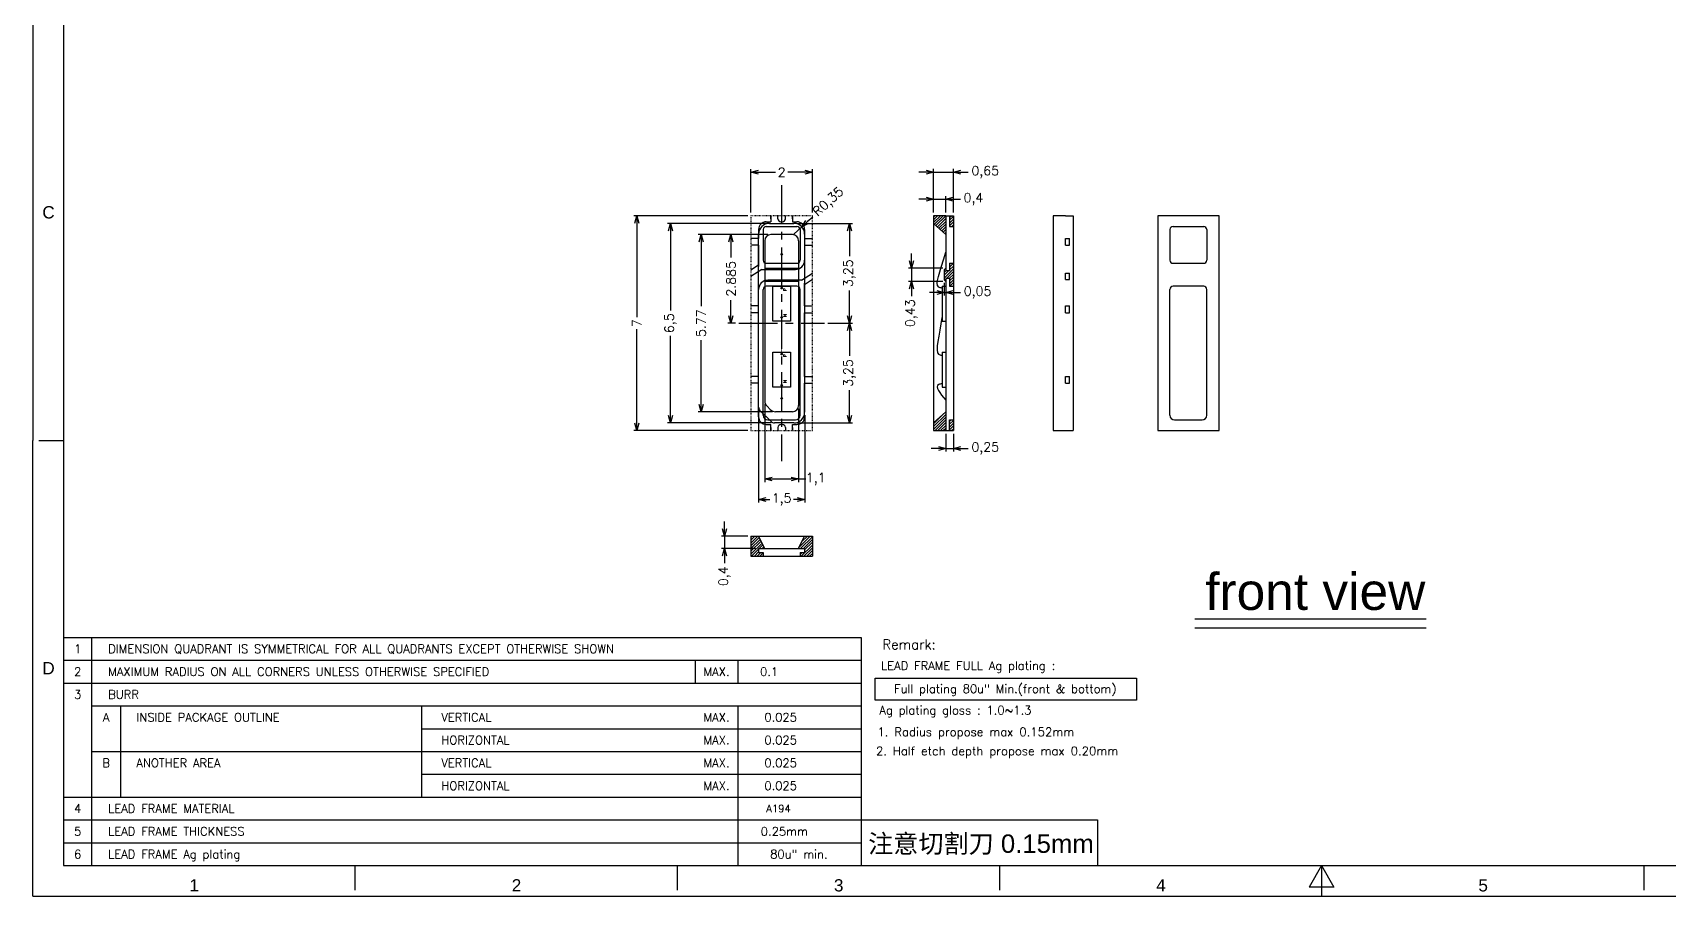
# Model space of a CAD drawing. Header units: millimetres. Extents: x -992 to 1678, y 98 to 1000.
# Drawn here: x -991.9 to -725.5, y 382.7 to 523.4 of the extents above; entities that cross this region are included whole.
import ezdxf
from ezdxf.enums import TextEntityAlignment as Align

# ---------------------------------------------------------------- set-up
doc = ezdxf.new("R2010")
doc.units = ezdxf.units.MM
doc.header["$PDMODE"] = 3
doc.header["$PDSIZE"] = -1
doc.linetypes.add('CENTER', pattern=[10.16, 6.35, -1.27, 1.27, -1.27])
doc.linetypes.add('DOT2', pattern=[0.125, 0, -0.125])
doc.layers.get('DEFPOINTS').update_dxf_attribs({"color": 10})
for name, color, linetype in [('1', 3, 'Continuous'), ('3', 3, 'Continuous'), ('6', 6, 'Continuous'), ('b etching', 1, 'Continuous'), ('CEN', 8, 'CENTER'), ('DIM', 7, 'Continuous'), ('PPA', 2, 'Continuous')]:
    doc.layers.add(name, color=color, linetype=linetype)
doc.styles.add('SIMPLEX', font='simplex')
doc.styles.get("Standard").update_dxf_attribs({"font": 'txt.shx', "bigfont": 'chineset.shx'})
doc.styles.add('STYLE3', font='arial.ttf')
doc.dimstyles.new('ISO-25', dxfattribs={"dimtxt": 2.5, "dimasz": 2.5, "dimexe": 1.25, "dimexo": 0.625, "dimtad": 1, "dimtxsty": 'Standard', "dimcen": 2.5, "dimadec": 0, "dimazin": 0, "dimtfac": 1, "dimtmove": 0, "dimatfit": 3, "dimfxl": 0, "dimarcsym": 0})

# ---------------------------------------------------------------- blocks, each defined once
blk = doc.blocks.new('_OPEN30')
at = {"color": 0, "linetype": 'ByBlock'}
for p, q in [((-1, 0.27), (0, 0)), ((0, 0), (-1, -0.27)), ((0, 0), (-1, 0))]:
    blk.add_line(p, q, dxfattribs=at)
blk = doc.blocks.new('*D49')
at = {"layer": 'DEFPOINTS', "color": 0}
for p in [(-874.92, 493.55), (-893.51, 458.55), (-874.92, 458.55)]:
    blk.add_point(p, dxfattribs=at)
at = {"layer": 'DIM', "color": 0, "lineweight": -2}
for p, q in [((-875.42, 493.55), (-894.01, 493.55)), ((-893.51, 492.35), (-893.51, 477.05)), ((-893.51, 459.75), (-893.51, 475.05)), ((-875.42, 458.55), (-894.01, 458.55))]:
    blk.add_line(p, q, dxfattribs=at)
at = {"layer": 'DIM', "color": 0, "lineweight": -2, "xscale": 1.2, "yscale": 1.2, "zscale": 1.2}
for p, rotation in [((-893.51, 493.55), 90), ((-893.51, 458.55), 270)]:
    blk.add_blockref('_OPEN30', p, dxfattribs=dict(at, rotation=rotation))
at = {"layer": 'DIM', "color": 0, "insert": (-893.51, 476.05), "char_height": 1.5, "attachment_point": 5, "rotation": 90, "style": 'SIMPLEX'}
blk.add_mtext('7', dxfattribs=at)
blk = doc.blocks.new('*D50')
at = {"layer": 'DEFPOINTS', "color": 0}
for p in [(-874.92, 500.62), (-874.92, 493.55), (-864.92, 493.55)]:
    blk.add_point(p, dxfattribs=at)
at = {"layer": 'DIM', "color": 0, "lineweight": -2}
for p, q in [((-874.92, 494.05), (-874.92, 501.12)), ((-864.92, 494.05), (-864.92, 501.12)), ((-873.72, 500.62), (-870.92, 500.62)), ((-866.12, 500.62), (-868.92, 500.62))]:
    blk.add_line(p, q, dxfattribs=at)
at = {"layer": 'DIM', "color": 0, "lineweight": -2, "xscale": 1.2, "yscale": 1.2, "zscale": 1.2, "rotation": 180}
blk.add_blockref('_OPEN30', (-874.92, 500.62), dxfattribs=at)
at = {"layer": 'DIM', "color": 0, "lineweight": -2, "xscale": 1.2, "yscale": 1.2, "zscale": 1.2}
blk.add_blockref('_OPEN30', (-864.92, 500.62), dxfattribs=at)
at = {"layer": 'DIM', "color": 0, "insert": (-869.92, 500.62), "char_height": 1.5, "attachment_point": 5, "style": 'SIMPLEX'}
blk.add_mtext('2', dxfattribs=at)
blk = doc.blocks.new('*D51')
at = {"layer": 'DEFPOINTS', "color": 0}
for p in [(-871.67, 490.48), (-883.05, 461.62), (-870.9, 461.62)]:
    blk.add_point(p, dxfattribs=at)
at = {"layer": 'DIM', "color": 0, "lineweight": -2}
for p, q in [((-872.17, 490.48), (-883.55, 490.48)), ((-883.05, 489.28), (-883.05, 478.84)), ((-883.05, 462.82), (-883.05, 473.27)), ((-871.4, 461.62), (-883.55, 461.62))]:
    blk.add_line(p, q, dxfattribs=at)
at = {"layer": 'DIM', "color": 0, "lineweight": -2, "xscale": 1.2, "yscale": 1.2, "zscale": 1.2}
for p, rotation in [((-883.05, 490.48), 90), ((-883.05, 461.62), 270)]:
    blk.add_blockref('_OPEN30', p, dxfattribs=dict(at, rotation=rotation))
at = {"layer": 'DIM', "color": 0, "insert": (-883.05, 476.05), "char_height": 1.5, "attachment_point": 5, "rotation": 90, "style": 'SIMPLEX'}
blk.add_mtext('5.77', dxfattribs=at)
blk = doc.blocks.new('*D52')
at = {"layer": 'DEFPOINTS', "color": 0}
for p in [(-867.92, 492.3), (-858.86, 492.3), (-862.92, 476.05)]:
    blk.add_point(p, dxfattribs=at)
at = {"layer": 'DIM', "color": 0, "lineweight": -2}
for p, q in [((-867.42, 492.3), (-858.36, 492.3)), ((-858.86, 491.1), (-858.86, 486.96)), ((-858.86, 477.25), (-858.86, 481.39)), ((-862.42, 476.05), (-858.36, 476.05))]:
    blk.add_line(p, q, dxfattribs=at)
at = {"layer": 'DIM', "color": 0, "lineweight": -2, "xscale": 1.2, "yscale": 1.2, "zscale": 1.2}
for p, rotation in [((-858.86, 492.3), 90), ((-858.86, 476.05), 270)]:
    blk.add_blockref('_OPEN30', p, dxfattribs=dict(at, rotation=rotation))
at = {"layer": 'DIM', "color": 0, "insert": (-858.86, 484.18), "char_height": 1.5, "attachment_point": 5, "rotation": 90, "style": 'SIMPLEX'}
blk.add_mtext('3,25', dxfattribs=at)
blk = doc.blocks.new('*D53')
at = {"layer": 'DEFPOINTS', "color": 0}
for p in [(-867.92, 490.55), (-866.63, 491.73)]:
    blk.add_point(p, dxfattribs=at)
at = {"layer": 'DIM', "color": 0, "lineweight": -2}
for p, q in [((-864.85, 493.34), (-865.74, 492.53)), ((-867.92, 490.55), (-866.63, 491.73))]:
    blk.add_line(p, q, dxfattribs=at)
at = {"layer": 'DIM', "color": 0, "lineweight": -2, "xscale": 1.2, "yscale": 1.2, "zscale": 1.2, "rotation": 222.1734848601215}
blk.add_blockref('_OPEN30', (-866.63, 491.73), dxfattribs=at)
at = {"layer": 'DIM', "color": 0, "insert": (-862.23, 495.71), "char_height": 1.5, "attachment_point": 5, "rotation": 42.1735, "style": 'SIMPLEX'}
blk.add_mtext('R0,35', dxfattribs=at)
blk = doc.blocks.new('*D54')
at = {"layer": 'DEFPOINTS', "color": 0}
for p in [(-871.92, 492.3), (-888.02, 459.8), (-871.11, 459.8)]:
    blk.add_point(p, dxfattribs=at)
at = {"layer": 'DIM', "color": 0, "lineweight": -2}
for p, q in [((-872.42, 492.3), (-888.52, 492.3)), ((-888.02, 491.1), (-888.02, 478.12)), ((-888.02, 461), (-888.02, 473.98)), ((-871.61, 459.8), (-888.52, 459.8))]:
    blk.add_line(p, q, dxfattribs=at)
at = {"layer": 'DIM', "color": 0, "lineweight": -2, "xscale": 1.2, "yscale": 1.2, "zscale": 1.2}
for p, rotation in [((-888.02, 492.3), 90), ((-888.02, 459.8), 270)]:
    blk.add_blockref('_OPEN30', p, dxfattribs=dict(at, rotation=rotation))
at = {"layer": 'DIM', "color": 0, "insert": (-888.02, 476.05), "char_height": 1.5, "attachment_point": 5, "rotation": 90, "style": 'SIMPLEX'}
blk.add_mtext('6,5', dxfattribs=at)
blk = doc.blocks.new('*D55')
at = {"layer": 'DEFPOINTS', "color": 0}
for p in [(-862.92, 476.05), (-867.92, 459.8), (-858.86, 459.8)]:
    blk.add_point(p, dxfattribs=at)
at = {"layer": 'DIM', "color": 0, "lineweight": -2}
for p, q in [((-862.42, 476.05), (-858.36, 476.05)), ((-858.86, 474.85), (-858.86, 470.71)), ((-858.86, 461), (-858.86, 465.14)), ((-867.42, 459.8), (-858.36, 459.8))]:
    blk.add_line(p, q, dxfattribs=at)
at = {"layer": 'DIM', "color": 0, "lineweight": -2, "xscale": 1.2, "yscale": 1.2, "zscale": 1.2}
for p, rotation in [((-858.86, 476.05), 90), ((-858.86, 459.8), 270)]:
    blk.add_blockref('_OPEN30', p, dxfattribs=dict(at, rotation=rotation))
at = {"layer": 'DIM', "color": 0, "insert": (-858.86, 467.93), "char_height": 1.5, "attachment_point": 5, "rotation": 90, "style": 'SIMPLEX'}
blk.add_mtext('3,25', dxfattribs=at)
blk = doc.blocks.new('*D56')
at = {"layer": 'DEFPOINTS', "color": 0}
for p in [(-872.67, 463.39), (-867.17, 462.62), (-867.17, 450.67)]:
    blk.add_point(p, dxfattribs=at)
at = {"layer": 'DIM', "color": 0, "lineweight": -2}
for p, q in [((-872.67, 462.89), (-872.67, 450.17)), ((-867.17, 462.12), (-867.17, 450.17)), ((-871.47, 450.67), (-868.37, 450.67)), ((-867.17, 450.67), (-865.97, 450.67))]:
    blk.add_line(p, q, dxfattribs=at)
at = {"layer": 'DIM', "color": 0, "lineweight": -2, "xscale": 1.2, "yscale": 1.2, "zscale": 1.2, "rotation": 180}
blk.add_blockref('_OPEN30', (-872.67, 450.67), dxfattribs=at)
at = {"layer": 'DIM', "color": 0, "lineweight": -2, "xscale": 1.2, "yscale": 1.2, "zscale": 1.2}
blk.add_blockref('_OPEN30', (-867.17, 450.67), dxfattribs=at)
at = {"layer": 'DIM', "color": 0, "insert": (-864.37, 450.67), "char_height": 1.5, "attachment_point": 5, "style": 'SIMPLEX'}
blk.add_mtext('1,1', dxfattribs=at)
blk = doc.blocks.new('*D57')
at = {"layer": 'DEFPOINTS', "color": 0}
for p in [(-873.67, 462.36), (-866.17, 461.55), (-866.17, 447.35)]:
    blk.add_point(p, dxfattribs=at)
at = {"layer": 'DIM', "color": 0, "lineweight": -2}
for p, q in [((-873.67, 461.86), (-873.67, 446.85)), ((-866.17, 461.05), (-866.17, 446.85)), ((-872.47, 447.35), (-871.85, 447.35)), ((-867.37, 447.35), (-867.99, 447.35))]:
    blk.add_line(p, q, dxfattribs=at)
at = {"layer": 'DIM', "color": 0, "lineweight": -2, "xscale": 1.2, "yscale": 1.2, "zscale": 1.2, "rotation": 180}
blk.add_blockref('_OPEN30', (-873.67, 447.35), dxfattribs=at)
at = {"layer": 'DIM', "color": 0, "lineweight": -2, "xscale": 1.2, "yscale": 1.2, "zscale": 1.2}
blk.add_blockref('_OPEN30', (-866.17, 447.35), dxfattribs=at)
at = {"layer": 'DIM', "color": 0, "insert": (-869.92, 447.35), "char_height": 1.5, "attachment_point": 5, "style": 'SIMPLEX'}
blk.add_mtext('1,5', dxfattribs=at)
blk = doc.blocks.new('*D58')
at = {"layer": 'DEFPOINTS', "color": 0}
for p in [(-843.18, 496.26), (-845.18, 493.55), (-843.18, 493.55)]:
    blk.add_point(p, dxfattribs=at)
at = {"layer": 'DIM', "color": 0, "lineweight": -2}
for p, q in [((-846.38, 496.26), (-847.58, 496.26)), ((-845.18, 494.05), (-845.18, 496.76)), ((-845.18, 496.26), (-843.18, 496.26)), ((-843.18, 494.05), (-843.18, 496.76)), ((-841.98, 496.26), (-840.78, 496.26))]:
    blk.add_line(p, q, dxfattribs=at)
at = {"layer": 'DIM', "color": 0, "lineweight": -2, "xscale": 1.2, "yscale": 1.2, "zscale": 1.2}
blk.add_blockref('_OPEN30', (-845.18, 496.26), dxfattribs=at)
at = {"layer": 'DIM', "color": 0, "lineweight": -2, "xscale": 1.2, "yscale": 1.2, "zscale": 1.2, "rotation": 180}
blk.add_blockref('_OPEN30', (-843.18, 496.26), dxfattribs=at)
at = {"layer": 'DIM', "color": 0, "insert": (-838.68, 496.26), "char_height": 1.5, "attachment_point": 5, "style": 'SIMPLEX'}
blk.add_mtext('0,4', dxfattribs=at)
blk = doc.blocks.new('*D59')
at = {"layer": 'DEFPOINTS', "color": 0}
for p in [(-841.93, 500.66), (-845.18, 493.55), (-841.93, 493.55)]:
    blk.add_point(p, dxfattribs=at)
at = {"layer": 'DIM', "color": 0, "lineweight": -2}
for p, q in [((-845.18, 494.05), (-845.18, 501.16)), ((-841.93, 494.05), (-841.93, 501.16)), ((-846.38, 500.66), (-847.58, 500.66)), ((-845.18, 500.66), (-841.93, 500.66)), ((-840.73, 500.66), (-839.53, 500.66))]:
    blk.add_line(p, q, dxfattribs=at)
at = {"layer": 'DIM', "color": 0, "lineweight": -2, "xscale": 1.2, "yscale": 1.2, "zscale": 1.2}
blk.add_blockref('_OPEN30', (-845.18, 500.66), dxfattribs=at)
at = {"layer": 'DIM', "color": 0, "lineweight": -2, "xscale": 1.2, "yscale": 1.2, "zscale": 1.2, "rotation": 180}
blk.add_blockref('_OPEN30', (-841.93, 500.66), dxfattribs=at)
at = {"layer": 'DIM', "color": 0, "insert": (-836.75, 500.66), "char_height": 1.5, "attachment_point": 5, "style": 'SIMPLEX'}
blk.add_mtext('0,65', dxfattribs=at)
blk = doc.blocks.new('*D60')
at = {"layer": 'DEFPOINTS', "color": 0}
for p in [(-843.43, 483.1), (-843.18, 483.3), (-843.18, 481.04)]:
    blk.add_point(p, dxfattribs=at)
at = {"layer": 'DIM', "color": 0, "lineweight": -2}
for p, q in [((-843.43, 482.6), (-843.43, 480.54)), ((-843.18, 482.8), (-843.18, 480.54)), ((-844.63, 481.04), (-845.83, 481.04)), ((-843.43, 481.04), (-843.18, 481.04)), ((-841.98, 481.04), (-840.78, 481.04))]:
    blk.add_line(p, q, dxfattribs=at)
at = {"layer": 'DIM', "color": 0, "lineweight": -2, "xscale": 1.2, "yscale": 1.2, "zscale": 1.2}
blk.add_blockref('_OPEN30', (-843.43, 481.04), dxfattribs=at)
at = {"layer": 'DIM', "color": 0, "lineweight": -2, "xscale": 1.2, "yscale": 1.2, "zscale": 1.2, "rotation": 180}
blk.add_blockref('_OPEN30', (-843.18, 481.04), dxfattribs=at)
at = {"layer": 'DIM', "color": 0, "insert": (-838, 481.04), "char_height": 1.5, "attachment_point": 5, "style": 'SIMPLEX'}
blk.add_mtext('0,05', dxfattribs=at)
blk = doc.blocks.new('*D61')
at = {"layer": 'DEFPOINTS', "color": 0}
for p in [(-848.76, 482.85), (-843.18, 485), (-843.18, 482.85)]:
    blk.add_point(p, dxfattribs=at)
at = {"layer": 'DIM', "color": 0, "lineweight": -2}
for p, q in [((-848.76, 486.2), (-848.76, 487.4)), ((-843.68, 485), (-849.26, 485)), ((-843.68, 482.85), (-849.26, 482.85)), ((-848.76, 485), (-848.76, 482.85)), ((-848.76, 481.65), (-848.76, 480.45))]:
    blk.add_line(p, q, dxfattribs=at)
at = {"layer": 'DIM', "color": 0, "lineweight": -2, "xscale": 1.2, "yscale": 1.2, "zscale": 1.2}
for p, rotation in [((-848.76, 485), 270), ((-848.76, 482.85), 90)]:
    blk.add_blockref('_OPEN30', p, dxfattribs=dict(at, rotation=rotation))
at = {"layer": 'DIM', "color": 0, "insert": (-848.76, 477.67), "char_height": 1.5, "attachment_point": 5, "rotation": 90, "style": 'SIMPLEX'}
blk.add_mtext('0,43', dxfattribs=at)
blk = doc.blocks.new('*D62')
at = {"layer": 'DEFPOINTS', "color": 0}
for p in [(-843.18, 458.55), (-841.93, 458.55), (-841.93, 455.65)]:
    blk.add_point(p, dxfattribs=at)
at = {"layer": 'DIM', "color": 0, "lineweight": -2}
for p, q in [((-843.18, 458.05), (-843.18, 455.15)), ((-841.93, 458.05), (-841.93, 455.15)), ((-844.38, 455.65), (-845.58, 455.65)), ((-843.18, 455.65), (-841.93, 455.65)), ((-840.73, 455.65), (-839.53, 455.65))]:
    blk.add_line(p, q, dxfattribs=at)
at = {"layer": 'DIM', "color": 0, "lineweight": -2, "xscale": 1.2, "yscale": 1.2, "zscale": 1.2}
blk.add_blockref('_OPEN30', (-843.18, 455.65), dxfattribs=at)
at = {"layer": 'DIM', "color": 0, "lineweight": -2, "xscale": 1.2, "yscale": 1.2, "zscale": 1.2, "rotation": 180}
blk.add_blockref('_OPEN30', (-841.93, 455.65), dxfattribs=at)
at = {"layer": 'DIM', "color": 0, "insert": (-836.75, 455.65), "char_height": 1.5, "attachment_point": 5, "style": 'SIMPLEX'}
blk.add_mtext('0,25', dxfattribs=at)
blk = doc.blocks.new('*D95')
at = {"layer": 'DEFPOINTS', "color": 0}
for p in [(-878.18, 490.48), (-871.67, 490.48), (-876.92, 476.05)]:
    blk.add_point(p, dxfattribs=at)
at = {"layer": 'DIM', "color": 0, "lineweight": -2}
for p, q in [((-872.17, 490.48), (-878.68, 490.48)), ((-878.18, 489.28), (-878.18, 486.77)), ((-878.18, 477.25), (-878.18, 479.77)), ((-877.42, 476.05), (-878.68, 476.05))]:
    blk.add_line(p, q, dxfattribs=at)
at = {"layer": 'DIM', "color": 0, "lineweight": -2, "xscale": 1.2, "yscale": 1.2, "zscale": 1.2}
for p, rotation in [((-878.18, 490.48), 90), ((-878.18, 476.05), 270)]:
    blk.add_blockref('_OPEN30', p, dxfattribs=dict(at, rotation=rotation))
at = {"layer": 'DIM', "color": 0, "insert": (-878.18, 483.27), "char_height": 1.5, "attachment_point": 5, "rotation": 90, "style": 'SIMPLEX'}
blk.add_mtext('2.885', dxfattribs=at)
blk = doc.blocks.new('*D96')
at = {"layer": 'DEFPOINTS', "color": 0}
for p in [(-874.92, 441.34), (-879.21, 439.34), (-873.67, 439.34)]:
    blk.add_point(p, dxfattribs=at)
at = {"layer": 'DIM', "color": 0, "lineweight": -2}
for p, q in [((-879.21, 442.54), (-879.21, 443.74)), ((-875.42, 441.34), (-879.71, 441.34)), ((-879.21, 441.34), (-879.21, 439.34)), ((-874.17, 439.34), (-879.71, 439.34)), ((-879.21, 438.14), (-879.21, 436.94))]:
    blk.add_line(p, q, dxfattribs=at)
at = {"layer": 'DIM', "color": 0, "lineweight": -2, "xscale": 1.2, "yscale": 1.2, "zscale": 1.2}
for p, rotation in [((-879.21, 441.34), 270), ((-879.21, 439.34), 90)]:
    blk.add_blockref('_OPEN30', p, dxfattribs=dict(at, rotation=rotation))
at = {"layer": 'DIM', "color": 0, "insert": (-879.21, 434.84), "char_height": 1.5, "attachment_point": 5, "rotation": 90, "style": 'SIMPLEX'}
blk.add_mtext('0,4', dxfattribs=at)

msp = doc.modelspace()

# ---------------------------------------------------------------- hatches: boundary and pattern name
at = {"layer": 'PPA', "linetype": 'ByBlock'}
h = msp.add_hatch(dxfattribs=at)
h.set_pattern_fill('ANSI31', color=256, scale=0.1, style=0)
h.paths.add_polyline_path([(-843.1836778, 490.48482009), (-843.1836778, 493.55300191), (-845.1836778, 493.55300191), (-845.1836778, 492.30300191)])
h.paths.add_polyline_path([(-841.9336778, 493.55300191), (-842.5586778, 493.55300191), (-842.5586778, 491.80300191), (-841.9336778, 491.80300191)])
h.paths.add_polyline_path([(-842.5586778, 484.55300191), (-843.1836778, 484.55300191), (-843.1836778, 485.00300191), (-843.4336778, 484.75300191), (-843.4336778, 483.10300191), (-843.1836778, 482.85300191), (-843.1836778, 483.30300191), (-842.5586778, 483.30300191), (-842.5586778, 482.05300191), (-841.9336778, 482.05300191), (-841.9336778, 485.80300191), (-842.5586778, 485.80300191)])
h.paths.add_polyline_path([(-843.1836778, 458.55300191), (-843.1836778, 461.62118373), (-845.1836778, 459.80300191), (-845.1836778, 458.55300191)])
h.paths.add_polyline_path([(-841.9336778, 460.30300191), (-842.5586778, 460.30300191), (-842.5586778, 458.55300191), (-841.9336778, 458.55300191)])
h = msp.add_hatch(dxfattribs=at)
h.set_pattern_fill('ANSI31', color=256, scale=0.1, style=0)
h.paths.add_polyline_path([(-873.67241953, 441.34273446), (-874.92241953, 441.34273446), (-874.92241953, 438.09273446), (-872.92241953, 438.09273446), (-872.92241953, 438.71773446), (-873.67241953, 438.71773446), (-873.67241953, 439.34273446), (-872.67241953, 439.34273446)])
h.paths.add_polyline_path([(-864.92241953, 441.34273446), (-866.17241953, 441.34273446), (-867.17241953, 439.34273446), (-866.17241953, 439.34273446), (-866.17241953, 438.71773446), (-866.92241953, 438.71773446), (-866.92241953, 438.09273446), (-864.92241953, 438.09273446)])

# ---------------------------------------------------------------- linework, layer by layer
at = {"color": 7}
for p, q in [((-871.37241953, 482.10300191), (-868.47241953, 482.10300191)), ((-871.37241953, 476.35300191), (-871.37241953, 482.10300191)), ((-868.47241953, 482.10300191), (-868.47241953, 476.35300191)), ((-868.47241953, 476.35300191), (-871.37241953, 476.35300191)), ((-871.37241953, 471.35300191), (-868.47241953, 471.35300191)), ((-871.37241953, 465.60300191), (-871.37241953, 471.35300191)), ((-868.47241953, 471.35300191), (-868.47241953, 465.60300191)), ((-868.47241953, 465.60300191), (-871.37241953, 465.60300191))]:
    msp.add_line(p, q, dxfattribs=at)
at = {"linetype": 'ByBlock'}
for p, q in [((-843.7836778, 482.10300191), (-843.7836778, 476.35300191)), ((-843.7836778, 482.10300191), (-843.1836778, 482.10300191)), ((-843.7836778, 476.35300191), (-843.1836778, 476.35300191)), ((-843.7836778, 471.35300191), (-843.7836778, 465.60300191)), ((-843.7836778, 471.35300191), (-843.1836778, 471.35300191)), ((-843.7836778, 465.60300191), (-843.1836778, 465.60300191))]:
    msp.add_line(p, q, dxfattribs=at)
at = {"color": 7, "const_width": 0.15}
for points in [[(-869.92241953, 481.76086293), (-869.92241953, 487.27988397)], [(-869.92241953, 471.01086293), (-869.92241953, 476.98628146)], [(-869.92241953, 465.94514089), (-869.92241953, 463.79156291)]]:
    msp.add_lwpolyline(points, dxfattribs=at)
at = {"linetype": 'ByBlock'}
msp.add_lwpolyline([(-854.6923516, 418.2377319), (-812.11481435, 418.2377319), (-812.11481435, 414.65475877), (-854.6923516, 414.65475877)], close=True, dxfattribs=at)
at = {"color": 7}
for centre in [(-869.92241953, 487.27988397), (-869.92241953, 481.76086293), (-869.92241953, 476.98628146), (-869.92241953, 471.01086293), (-869.92241953, 465.94514089), (-869.92241953, 463.79156291)]:
    msp.add_circle(centre, 0.13154731, dxfattribs=at)
at = {"layer": '1'}
for p, q in [((-871.67241953, 493.55300191), (-871.67241953, 493.05300191)), ((-871.67241953, 493.05300191), (-871.67241953, 493.55300191)), ((-871.67241953, 493.55300191), (-871.67241953, 492.55300191)), ((-868.17241953, 493.55300191), (-868.17241953, 493.05300191)), ((-868.17241953, 493.05300191), (-868.17241953, 493.55300191)), ((-868.17241953, 493.55300191), (-868.17241953, 492.55300191)), ((-873.67241953, 491.30300191), (-873.67241953, 489.85300191)), ((-868.17241953, 492.55300191), (-867.42241953, 492.55300191)), ((-866.17241953, 491.30300191), (-866.17241953, 489.85300191)), ((-873.67241953, 489.85300191), (-874.92241953, 489.85300191)), ((-873.67241953, 488.75300191), (-874.92241953, 488.75300191)), ((-873.67241953, 488.75300191), (-873.67241953, 485.30300191)), ((-866.17241953, 489.85300191), (-864.92241953, 489.85300191)), ((-866.17241953, 488.75300191), (-866.17241953, 486.05300191)), ((-866.17241953, 488.75300191), (-864.92241953, 488.75300191)), ((-873.17241953, 484.80300191), (-867.67241953, 484.80300191)), ((-866.67241953, 483.05300191), (-872.17241953, 483.05300191)), ((-866.17241953, 478.85300191), (-866.17241953, 482.55300191)), ((-873.67241953, 478.85300191), (-873.67241953, 481.80300191)), ((-873.67241953, 478.85300191), (-874.92241953, 478.85300191)), ((-873.67241953, 477.75300191), (-874.92241953, 477.75300191)), ((-873.67241953, 467.35300191), (-873.67241953, 477.75300191)), ((-866.17241953, 478.85300191), (-864.92241953, 478.85300191)), ((-866.17241953, 467.35300191), (-866.17241953, 477.75300191)), ((-866.17241953, 477.75300191), (-864.92241953, 477.75300191)), ((-873.67241953, 467.35300191), (-874.92241953, 467.35300191)), ((-866.17241953, 467.35300191), (-864.92241953, 467.35300191)), ((-873.67241953, 466.25300191), (-874.92241953, 466.25300191)), ((-873.67241953, 460.80300191), (-873.67241953, 466.25300191)), ((-866.17241953, 460.80300191), (-866.17241953, 466.25300191)), ((-866.17241953, 466.25300191), (-864.92241953, 466.25300191)), ((-871.67241953, 458.55300191), (-871.67241953, 459.55300191)), ((-871.67241953, 458.55300191), (-871.67241953, 459.05300191)), ((-871.67241953, 459.05300191), (-871.67241953, 458.55300191)), ((-868.17241953, 459.55300191), (-867.42241953, 459.55300191)), ((-868.17241953, 458.55300191), (-868.17241953, 459.55300191)), ((-868.17241953, 458.55300191), (-868.17241953, 459.05300191)), ((-868.17241953, 459.05300191), (-868.17241953, 458.55300191)), ((-873.67241953, 439.34273446), (-866.17241953, 439.34273446)), ((-873.67241953, 439.34273446), (-873.67241953, 438.71773446)), ((-873.67241953, 438.71773446), (-872.92241953, 438.71773446)), ((-872.92241953, 438.71773446), (-872.92241953, 438.09273446)), ((-872.67241953, 439.34273446), (-867.17241953, 439.34273446)), ((-866.92241953, 438.71773446), (-866.17241953, 438.71773446)), ((-866.92241953, 438.71773446), (-866.92241953, 438.09273446)), ((-866.17241953, 439.34273446), (-866.17241953, 438.71773446))]:
    msp.add_line(p, q, dxfattribs=at)
at = {"layer": '1', "linetype": 'ByBlock'}
for p, q in [((-870.54741953, 493.05300191), (-870.54741953, 493.55300191)), ((-869.29741953, 493.05300191), (-869.29741953, 493.55300191)), ((-843.1836778, 493.55300191), (-841.9336778, 493.55300191)), ((-843.1836778, 493.55300191), (-843.1836778, 484.55300191)), ((-842.5586778, 493.55300191), (-842.5586778, 491.80300191)), ((-841.9336778, 493.55300191), (-841.9336778, 458.55300191)), ((-872.42241953, 492.55300191), (-871.67241953, 492.55300191)), ((-870.04741953, 492.55300191), (-869.79741953, 492.55300191)), ((-842.5586778, 491.80300191), (-841.9336778, 491.80300191)), ((-823.67200834, 488.75300191), (-823.67200834, 489.85300191)), ((-823.67200834, 489.85300191), (-823.04700834, 489.85300191)), ((-823.67200834, 488.75300191), (-823.04700834, 488.75300191)), ((-823.04700834, 488.75300191), (-823.04700834, 489.85300191)), ((-874.92241953, 484.71966858), (-873.67241953, 485.55300191)), ((-842.5586778, 485.80300191), (-841.9336778, 485.80300191)), ((-842.5586778, 485.80300191), (-842.5586778, 484.55300191)), ((-873.17241953, 484.80300191), (-874.92241953, 483.63633524)), ((-866.67241953, 483.05300191), (-864.92241953, 484.21966858)), ((-864.92241953, 483.13633524), (-866.17241953, 482.30300191)), ((-842.5586778, 484.55300191), (-843.1836778, 484.55300191)), ((-843.1836778, 483.30300191), (-843.1836778, 458.55300191)), ((-842.5586778, 483.30300191), (-843.1836778, 483.30300191)), ((-842.5586778, 483.30300191), (-842.5586778, 482.05300191)), ((-823.67200834, 483.13633524), (-823.67200834, 484.21966858)), ((-823.67200834, 484.21966858), (-823.04700834, 484.21966858)), ((-823.67200834, 483.13633524), (-823.04700834, 483.13633524)), ((-823.04700834, 483.13633524), (-823.04700834, 484.21966858)), ((-842.5586778, 482.05300191), (-841.9336778, 482.05300191)), ((-823.67200834, 477.75300191), (-823.67200834, 478.85300191)), ((-823.67200834, 478.85300191), (-823.04700834, 478.85300191)), ((-823.67200834, 477.75300191), (-823.04700834, 477.75300191)), ((-823.04700834, 477.75300191), (-823.04700834, 478.85300191)), ((-823.67200834, 466.25300191), (-823.67200834, 467.35300191)), ((-823.67200834, 467.35300191), (-823.04700834, 467.35300191)), ((-823.04700834, 466.25300191), (-823.04700834, 467.35300191)), ((-823.67200834, 466.25300191), (-823.04700834, 466.25300191)), ((-872.42241953, 459.55300191), (-871.67241953, 459.55300191)), ((-870.54741953, 459.05300191), (-870.54741953, 458.55300191)), ((-870.04741953, 459.55300191), (-869.79741953, 459.55300191)), ((-869.29741953, 459.05300191), (-869.29741953, 458.55300191)), ((-843.1836778, 458.55300191), (-841.9336778, 458.55300191)), ((-842.5586778, 458.55300191), (-842.5586778, 460.30300191)), ((-842.5586778, 460.30300191), (-841.9336778, 460.30300191))]:
    msp.add_line(p, q, dxfattribs=at)
for centre, start, end in [((-870.04741953, 493.05300191), 180, 270), ((-869.79741953, 493.05300191), 270, 0), ((-870.04741953, 459.05300191), 90, 180), ((-869.79741953, 459.05300191), 0, 90)]:
    msp.add_arc(centre, 0.5, start, end, dxfattribs=at)
at = {"layer": '1'}
for centre, radius, start, end in [((-872.42241953, 491.30300191), 1.25, 90, 180), ((-867.42241953, 491.30300191), 1.25, 0, 90), ((-867.67241953, 486.30300191), 1.5, 270, 0.0000000002), ((-872.17241953, 481.55300191), 1.5, 90.0000000001, 180), ((-872.42241953, 460.80300191), 1.25, 180, 270), ((-867.42241953, 460.80300191), 1.25, 270, 0)]:
    msp.add_arc(centre, radius, start, end, dxfattribs=at)
at = {"layer": '3', "color": 0}
for p, q in [((-986.9486804, 674.70519083), (-986.9486804, 387.70519083)), ((-991.9486804, 531.20519083), (-991.9486804, 456.95519083)), ((-991.9486804, 382.70519083), (-991.9486804, 456.95519083)), ((-990.9486804, 456.95519083), (-986.9486804, 456.95519083)), ((-986.9486804, 424.86410283), (-856.9486804, 424.86410283)), ((-986.9486804, 424.86410283), (-986.9486804, 387.70519083)), ((-982.3038164, 387.70519083), (-982.3038164, 424.86410283)), ((-856.9486804, 424.86410283), (-856.9486804, 387.70519083)), ((-986.9486804, 421.14821163), (-856.9486804, 421.14821163)), ((-884.02027848, 421.14821163), (-884.02027848, 417.43232043)), ((-877.05298248, 421.14821163), (-877.05298248, 417.43232043)), ((-986.9486804, 417.43232043), (-856.9486804, 417.43232043)), ((-982.3038164, 413.71642923), (-856.9486804, 413.71642923)), ((-977.6589524, 413.71642923), (-977.6589524, 398.85286443)), ((-928.57886991, 413.71642923), (-928.57886991, 398.85286443)), ((-877.05298248, 413.71642923), (-877.05298248, 395.13697323)), ((-928.57886991, 410.00053803), (-856.9486804, 410.00053803)), ((-982.3038164, 406.28464683), (-856.9486804, 406.28464683)), ((-928.57886991, 402.56875563), (-856.9486804, 402.56875563)), ((-986.9486804, 398.85286443), (-856.9486804, 398.85286443)), ((-986.9486804, 395.13697323), (-856.9486804, 395.13697323)), ((-877.05298248, 395.13697323), (-877.05298248, 387.70519083)), ((-856.9486804, 395.13697323), (-818.47703249, 395.13697323)), ((-818.47703249, 395.13697323), (-818.47703249, 387.70519083)), ((-986.9486804, 391.42108203), (-856.9486804, 391.42108203)), ((-986.9486804, 387.70519083), (-576.9486804, 387.70519083)), ((-986.9486804, 387.70519083), (-856.9486804, 387.70519083)), ((-939.4486804, 387.70519083), (-939.4486804, 383.70519083)), ((-886.9486804, 387.70519083), (-886.9486804, 383.70519083)), ((-834.4486804, 387.70519083), (-834.4486804, 383.70519083)), ((-781.9486804, 387.70519083), (-783.96940634, 384.20519083)), ((-781.9486804, 387.70519083), (-779.92795446, 384.20519083)), ((-781.9486804, 387.70519083), (-781.9486804, 382.70519083)), ((-729.4486804, 387.70519083), (-729.4486804, 383.70519083)), ((-779.92795446, 384.20519083), (-783.96940634, 384.20519083)), ((-991.9486804, 382.70519083), (-571.9486804, 382.70519083)), ((-991.9486804, 382.70519083), (-571.9486804, 382.70519083))]:
    msp.add_line(p, q, dxfattribs=at)
at = {"layer": '6', "linetype": 'DOT2'}
for p, q in [((-864.92241953, 493.55300191), (-874.92241953, 493.55300191)), ((-874.92241953, 493.55300191), (-874.92241953, 458.55300191)), ((-864.92241953, 493.55300191), (-874.92241953, 493.55300191)), ((-874.92241953, 493.55300191), (-874.92241953, 458.55300191)), ((-864.92241953, 458.55300191), (-864.92241953, 493.55300191)), ((-864.92241953, 458.55300191), (-864.92241953, 493.55300191)), ((-874.92241953, 458.55300191), (-864.92241953, 458.55300191)), ((-874.92241953, 458.55300191), (-864.92241953, 458.55300191))]:
    msp.add_line(p, q, dxfattribs=at)
at = {"layer": 'b etching', "linetype": 'ByBlock'}
for p, q in [((-872.92241953, 491.30300191), (-872.92241953, 486.30300191)), ((-872.42241953, 491.80300191), (-867.42241953, 491.80300191)), ((-866.92241953, 491.30300191), (-866.92241953, 486.30300191)), ((-806.65387762, 491.30300191), (-806.65387762, 486.30300191)), ((-806.15387762, 491.80300191), (-801.15387762, 491.80300191)), ((-800.65387762, 491.30300191), (-800.65387762, 486.30300191)), ((-872.42241953, 485.80300191), (-867.42241953, 485.80300191)), ((-806.15387762, 485.80300191), (-801.15387762, 485.80300191)), ((-872.92241953, 461.05300191), (-872.92241953, 481.55300191)), ((-867.42241953, 482.05300191), (-872.42241953, 482.05300191)), ((-866.92241953, 461.05300191), (-866.92241953, 481.55300191)), ((-806.65387762, 461.05300191), (-806.65387762, 481.55300191)), ((-801.15387762, 482.05300191), (-806.15387762, 482.05300191)), ((-800.65387762, 461.05300191), (-800.65387762, 481.55300191)), ((-872.17241953, 460.30300191), (-867.67241953, 460.30300191)), ((-805.90387762, 460.30300191), (-801.40387762, 460.30300191))]:
    msp.add_line(p, q, dxfattribs=at)
for centre, radius, start, end in [((-872.42241953, 491.30300191), 0.5, 90, 180), ((-867.42241953, 491.30300191), 0.5, 359.9999999999, 90), ((-806.15387762, 491.30300191), 0.5, 90, 180), ((-801.15387762, 491.30300191), 0.5, 359.9999999999, 90), ((-872.42241953, 486.30300191), 0.5, 180, 270), ((-867.42241953, 486.30300191), 0.5, 270, 359.9999999999), ((-806.15387762, 486.30300191), 0.5, 180, 270), ((-801.15387762, 486.30300191), 0.5, 270, 359.9999999999), ((-872.42241953, 481.55300191), 0.5, 90, 180), ((-867.42241953, 481.55300191), 0.5, 0, 90), ((-806.15387762, 481.55300191), 0.5, 90, 180), ((-801.15387762, 481.55300191), 0.5, 0, 90), ((-872.17241953, 461.05300191), 0.75, 180, 270), ((-867.67241953, 461.05300191), 0.75, 270, 0), ((-805.90387762, 461.05300191), 0.75, 180, 270), ((-801.40387762, 461.05300191), 0.75, 270, 0)]:
    msp.add_arc(centre, radius, start, end, dxfattribs=at)
at = {"layer": 'CEN', "linetype": 'CENTER'}
for p, q in [((-869.92241953, 498.55300191), (-869.92241953, 453.55300191)), ((-876.92241953, 476.05300191), (-862.92241953, 476.05300191))]:
    msp.add_line(p, q, dxfattribs=at)
at = {"layer": 'DIM'}
for p, q in [((-802.58468973, 427.90008035), (-764.90825764, 427.90008035)), ((-802.58468973, 426.40399543), (-764.90825764, 426.40399543))]:
    msp.add_line(p, q, dxfattribs=at)
at = {"layer": 'PPA', "linetype": 'ByBlock'}
for p, q in [((-845.1836778, 493.55300191), (-845.1836778, 458.55300191)), ((-843.1836778, 493.55300191), (-845.1836778, 493.55300191)), ((-825.67200834, 493.55300191), (-825.67200834, 458.55300191)), ((-823.67200834, 493.55300191), (-825.67200834, 493.55300191)), ((-823.67200834, 493.55300191), (-822.42200834, 493.55300191)), ((-822.42200834, 493.55300191), (-822.42200834, 458.55300191)), ((-798.65387762, 493.55300191), (-808.65387762, 493.55300191)), ((-808.65387762, 493.55300191), (-808.65387762, 458.55300191)), ((-798.65387762, 458.55300191), (-798.65387762, 493.55300191)), ((-873.67241953, 462.36366208), (-873.67241953, 490.55300191)), ((-871.92241953, 492.30300191), (-867.92241953, 492.30300191)), ((-868.17241953, 490.48482009), (-871.67241953, 490.48482009)), ((-866.17241953, 490.55300191), (-866.17241953, 461.55300191)), ((-845.1836778, 492.30300191), (-843.1836778, 490.48482009)), ((-872.67241953, 489.48482009), (-872.67241953, 463.38895068)), ((-867.17241953, 489.48482009), (-867.17241953, 462.62118373)), ((-872.67241953, 485.00300191), (-867.17241953, 485.00300191)), ((-867.17241953, 482.85300191), (-872.67241953, 482.85300191)), ((-843.4336778, 484.75300191), (-843.1836778, 485.00300191)), ((-843.4336778, 484.75300191), (-843.4336778, 483.10300191)), ((-843.4336778, 483.10300191), (-843.1836778, 482.85300191)), ((-873.45274962, 461.833332), (-871.64208944, 460.02267182)), ((-872.30630301, 462.5050672), (-871.78853605, 461.98730025)), ((-868.17241953, 461.62118373), (-870.90465258, 461.62118373)), ((-845.1836778, 459.80300191), (-843.1836778, 461.62118373)), ((-867.92241953, 459.80300191), (-871.11175936, 459.80300191)), ((-845.1836778, 458.55300191), (-843.1836778, 458.55300191)), ((-825.67200834, 458.55300191), (-823.67200834, 458.55300191)), ((-823.67200834, 458.55300191), (-822.42200834, 458.55300191)), ((-808.65387762, 458.55300191), (-798.65387762, 458.55300191)), ((-874.92241953, 441.34273446), (-874.92241953, 438.09273446)), ((-874.92241953, 441.34273446), (-864.92241953, 441.34273446)), ((-872.67241953, 439.34273446), (-873.67241953, 441.34273446)), ((-867.17241953, 439.34273446), (-866.17241953, 441.34273446)), ((-864.92241953, 441.34273446), (-864.92241953, 438.09273446)), ((-874.92241953, 438.09273446), (-864.92241953, 438.09273446))]:
    msp.add_line(p, q, dxfattribs=at)
for centre, radius, start, end in [((-871.92241953, 490.55300191), 1.75, 90, 180), ((-871.67241953, 489.48482009), 1, 90, 180), ((-868.17241953, 489.48482009), 1, 0, 90), ((-867.92241953, 490.55300191), 1.75, 0, 90), ((-872.92241953, 462.36366208), 0.75, 180, 225), ((-871.42241953, 463.38895068), 1.25, 180, 225), ((-870.90465258, 462.87118373), 1.25, 224.9999999999, 270), ((-868.17241953, 462.62118373), 1, 270, 0), ((-867.92241953, 461.55300191), 1.75, 270, 0), ((-871.11175936, 460.55300191), 0.75, 225, 270)]:
    msp.add_arc(centre, radius, start, end, dxfattribs=at)
for points in [[(-843.80271844, 481.76652641), (-843.98983513, 481.79641781), (-845.20702844, 482.13643064), (-844.15609429, 484.09316087), (-843.1836778, 487.6276405)], [(-843.80271844, 470.78091319), (-843.98983513, 470.81080459), (-845.09750083, 471.00524805), (-844.15609429, 474.10574669), (-843.7836778, 476.9855274)], [(-843.80271844, 466.17509063), (-843.98983513, 466.14519923), (-845.20702844, 465.95075578), (-844.15609429, 464.65023774), (-843.1836778, 463.5091503)]]:
    msp.add_open_spline(points, degree=3, knots=[0, 0, 0, 0, 0.10415790987, 0.67754680829, 0.67754680829, 0.67754680829, 0.67754680829], dxfattribs=at)

# ---------------------------------------------------------------- texts
at = {"color": 7}
for s, p in [('P', (-869.12824628, 481.27544289)), ('N', (-869.12824628, 477.05605536)), ('P', (-869.12824628, 470.52544289)), ('N', (-869.12824628, 466.30605536))]:
    msp.add_text(s, height=0.5, rotation=90, dxfattribs=at).set_placement(p)
at = {"color": 0, "style": 'SIMPLEX', "width": 0.99}
msp.add_text('Full plating 80u" Min.(front & bottom)', height=1.3934592, dxfattribs=at).set_placement((-833.48631771, 416.50365202), align=Align.MIDDLE_CENTER)
at = {"layer": '3', "color": 0, "style": 'STYLE3'}
for s, p in [('C', (-990.38196423, 493.10431663)), ('D', (-990.38196423, 418.85431663)), ('1', (-966.40300714, 383.48886751)), ('2', (-913.90300714, 383.48886751)), ('3', (-861.40300714, 383.48886751)), ('4', (-808.90300714, 383.48886751)), ('5', (-756.40300714, 383.48886751))]:
    msp.add_text(s, height=2, dxfattribs=at).set_placement(p)
at = {"layer": '3', "color": 0, "style": 'SIMPLEX', "width": 0.99}
for s, height, p in [('Remark:', 1.6, (-849.16580443, 423.72040172)), ('1', 1.3934592, (-984.6262484, 423.00615723)), ('2', 1.3934592, (-984.6262484, 419.29026603)), ('MAX.', 1.3934592, (-880.53663048, 419.29026603)), ('0.1', 1.3934592, (-871.96183398, 419.29026603)), ('3', 1.3934592, (-984.6262484, 415.57437483)), ('A', 1.3934592, (-979.9813844, 411.85848363)), ('MAX.', 1.3934592, (-880.53663048, 411.85848363)), ('0.025', 1.3934592, (-870.08568648, 411.85848363)), ('MAX.', 1.3934592, (-880.53663048, 408.14259243)), ('0.025', 1.3934592, (-870.08568648, 408.14259243)), ('B', 1.3934592, (-979.9813844, 404.42670123)), ('MAX.', 1.3934592, (-880.53663048, 404.42670123)), ('0.025', 1.3934592, (-870.08568648, 404.42670123)), ('MAX.', 1.3934592, (-880.53663048, 400.71081003)), ('0.025', 1.3934592, (-870.08568648, 400.71081003)), ('4', 1.3934592, (-984.6262484, 396.99491883)), ('A194', 1.2, (-870.43566368, 396.99491883)), ('5', 1.3934592, (-984.6262484, 393.27902763)), ('0.25mm', 1.3934592, (-869.48768883, 393.27902763)), ('6', 1.3934592, (-984.6262484, 389.56313643)), ('80u" min.', 1.3934592, (-867.11551449, 389.56313643))]:
    msp.add_text(s, height=height, dxfattribs=at).set_placement(p, align=Align.MIDDLE_CENTER)
for s, p in [('DIMENSION QUADRANT IS SYMMETRICAL FOR ALL QUADRANTS EXCEPT OTHERWISE SHOWN', (-979.64993155, 422.30942763)), ('MAXIMUM RADIUS ON ALL CORNERS UNLESS OTHERWISE SPECIFIED', (-979.64993155, 418.59353643)), ('LEAD FRAME FULL Ag plating : ', (-853.73292097, 419.57298382)), ('BURR', (-979.64993155, 414.87764523)), (' Ag plating gloss : 1.0~1.3', (-854.94257738, 412.32011644)), ('INSIDE PACKAGE OUTLINE', (-975.05952301, 411.16175403)), ('VERTICAL', (-925.37350686, 411.16175403)), ('HORIZONTAL', (-925.37350686, 407.44586283)), ('ANOTHER AREA', (-975.05952301, 403.72997163)), ('VERTICAL', (-925.37350686, 403.72997163)), ('HORIZONTAL', (-925.37350686, 400.01408043)), ('LEAD FRAME MATERIAL', (-979.64993155, 396.29818923)), ('LEAD FRAME THICKNESS', (-979.64993155, 392.58229803)), ('LEAD FRAME Ag plating ', (-979.64993155, 388.86640683))]:
    msp.add_text(s, height=1.3934592, dxfattribs=at).set_placement(p)
at = {"layer": '3', "color": 0, "style": 'STYLE3'}
msp.add_text('注意切割刀 0.15mm', height=3, dxfattribs=at).set_placement((-837.44419673, 391.27686993), align=Align.MIDDLE_CENTER)
at = {"layer": '3', "color": 0, "char_height": 1.3934592, "attachment_point": 1, "style": 'SIMPLEX'}
for s, insert, width in [('1. Radius propose max 0.152mm ', (-854.31358718, 410.17828291), 75.95), ('2. Half etch depth propose max 0.20mm ', (-854.55709052, 407.06871754), 50.47805952)]:
    msp.add_mtext(s, dxfattribs=dict(at, insert=insert, width=width))
at = {"layer": 'DIM', "insert": (-800.91617163, 435.34938945), "char_height": 6, "width": 62.8299290021, "attachment_point": 1, "style": 'STYLE3'}
msp.add_mtext('front view', dxfattribs=at)

# ---------------------------------------------------------------- dimensions: what is measured, and where the dimension line sits
at = {"layer": 'DIM'}
for base, p1, p2, picture, middle in [((-874.92241953, 500.61995351), (-864.92241953, 493.55300191), (-874.92241953, 493.55300191), '*D50', (-869.92241953, 500.61995351)), ((-841.9336778, 500.65607832), (-845.1836778, 493.55300191), (-841.9336778, 493.55300191), '*D59', (-836.74796352, 500.65607832)), ((-843.1836778, 496.25582942), (-845.1836778, 493.55300191), (-843.1836778, 493.55300191), '*D58', (-838.67653494, 496.25582942)), ((-843.1836778, 481.03627372), (-843.4336778, 483.10300191), (-843.1836778, 483.30300191), '*D60', (-837.99796352, 481.03627372)), ((-867.17241953, 450.66973353), (-872.67241953, 463.38895068), (-867.17241953, 462.62118373), '*D56', (-864.36527667, 450.66973353))]:
    dim = msp.add_linear_dim(base=base, p1=p1, p2=p2, dimstyle='ISO-25', override={"dimtxt": 1.5, "dimasz": 1.2, "dimexe": 0.5, "dimexo": 0.5, "dimgap": 0.5, "dimtad": 0, "dimdec": 8, "dimlfac": 0.2, "dimtxsty": 'SIMPLEX', "dimblk1": 'OPEN30', "dimblk2": 'OPEN30', "dimsah": 1, "dimtp": 0.05, "dimtm": 0.05, "dimtfac": 0.5, "dimtdec": 8}, dxfattribs=at)
    dim.commit()
    dim.dimension.update_dxf_attribs({"geometry": picture, "text_midpoint": middle})
dim = msp.add_radius_dim(center=(-867.92241953, 490.55300191), mpoint=(-866.62546763, 491.72791287), dimstyle='ISO-25', override={"dimtxt": 1.5, "dimasz": 1.2, "dimexe": 0.5, "dimexo": 0.5, "dimgap": 0.5, "dimtad": 0, "dimdec": 8, "dimlfac": 0.2, "dimtxsty": 'SIMPLEX', "dimblk1": 'OPEN30', "dimblk2": 'OPEN30', "dimsah": 1, "dimtp": 0.05, "dimtm": 0.05, "dimtfac": 0.5, "dimtdec": 8}, dxfattribs=at)
dim.commit()
dim.dimension.update_dxf_attribs({"geometry": '*D53', "text_midpoint": (-862.22641852, 495.71301902)})
for base, p1, p2, picture, middle in [((-893.5074361211, 458.5530019102), (-874.9224195302, 493.5530019102), (-874.9224195302, 458.5530019102), '*D49', (-893.5074361211, 476.0530019102)), ((-888.0163959596, 459.8030019102), (-871.9224195302, 492.3030019102), (-871.1117593584, 459.8030019102), '*D54', (-888.0163959596, 476.0530019102))]:
    dim = msp.add_linear_dim(base=base, p1=p1, p2=p2, angle=90, dimstyle='ISO-25', override={"dimtxt": 1.5, "dimasz": 1.2, "dimexe": 0.5, "dimexo": 0.5, "dimgap": 0.5, "dimtad": 0, "dimdec": 8, "dimlfac": 0.2, "dimtxsty": 'SIMPLEX', "dimblk1": 'OPEN30', "dimblk2": 'OPEN30', "dimsah": 1, "dimtp": 0.05, "dimtm": 0.05, "dimtfac": 0.5, "dimtdec": 8}, dxfattribs=at)
    dim.commit()
    dim.dimension.update_dxf_attribs({"geometry": picture, "text_midpoint": middle, "dimtype": 160})
dim = msp.add_linear_dim(base=(-883.05334543, 461.62118373), p1=(-871.67241953, 490.48482009), p2=(-870.90465258, 461.62118373), angle=90, text='5.77', dimstyle='ISO-25', override={"dimtxt": 1.5, "dimasz": 1.2, "dimexe": 0.5, "dimexo": 0.5, "dimgap": 0.5, "dimtad": 0, "dimdec": 8, "dimlfac": 0.2, "dimtxsty": 'SIMPLEX', "dimblk1": 'OPEN30', "dimblk2": 'OPEN30', "dimsah": 1, "dimtp": 0.05, "dimtm": 0.05, "dimtfac": 0.5, "dimtdec": 8}, dxfattribs=at)
dim.commit()
dim.dimension.update_dxf_attribs({"geometry": '*D51', "text_midpoint": (-883.05334543, 476.05300191), "dimtype": 160})
dim = msp.add_linear_dim(base=(-878.18394314, 490.48482009), p1=(-876.92241953, 476.05300191), p2=(-871.67241953, 490.48482009), angle=90, text='2.885', dimstyle='ISO-25', override={"dimtxt": 1.5, "dimasz": 1.2, "dimexe": 0.5, "dimexo": 0.5, "dimgap": 0.5, "dimtad": 0, "dimdec": 8, "dimlfac": 0.2, "dimtxsty": 'SIMPLEX', "dimblk1": 'OPEN30', "dimblk2": 'OPEN30', "dimsah": 1, "dimtp": 0.05, "dimtm": 0.05, "dimtfac": 0.5, "dimtdec": 8}, dxfattribs=at)
dim.commit()
dim.dimension.update_dxf_attribs({"geometry": '*D95', "text_midpoint": (-878.18394314, 483.268911)})
for base, p1, p2, picture, middle in [((-858.85632888, 492.30300191), (-862.92241953, 476.05300191), (-867.92241953, 492.30300191), '*D52', (-858.85632888, 484.17800191)), ((-848.75811553, 482.85300191), (-843.1836778, 485.00300191), (-843.1836778, 482.85300191), '*D61', (-848.75811553, 477.66728762)), ((-858.85632888, 459.80300191), (-862.92241953, 476.05300191), (-867.92241953, 459.80300191), '*D55', (-858.85632888, 467.92800191)), ((-879.21138647, 439.34273446), (-874.92241953, 441.34273446), (-873.67241953, 439.34273446), '*D96', (-879.21138647, 434.83559161))]:
    dim = msp.add_linear_dim(base=base, p1=p1, p2=p2, angle=90, dimstyle='ISO-25', override={"dimtxt": 1.5, "dimasz": 1.2, "dimexe": 0.5, "dimexo": 0.5, "dimgap": 0.5, "dimtad": 0, "dimdec": 8, "dimlfac": 0.2, "dimtxsty": 'SIMPLEX', "dimblk1": 'OPEN30', "dimblk2": 'OPEN30', "dimsah": 1, "dimtp": 0.05, "dimtm": 0.05, "dimtfac": 0.5, "dimtdec": 8}, dxfattribs=at)
    dim.commit()
    dim.dimension.update_dxf_attribs({"geometry": picture, "text_midpoint": middle})
for base, p1, p2, picture, middle in [((-866.17241953, 447.35263143), (-873.67241953, 462.36366208), (-866.17241953, 461.55300191), '*D57', (-869.92241953, 447.35263143)), ((-841.9336778, 455.64607139), (-843.1836778, 458.55300191), (-841.9336778, 458.55300191), '*D62', (-836.74796352, 455.64607139))]:
    dim = msp.add_linear_dim(base=base, p1=p1, p2=p2, dimstyle='ISO-25', override={"dimtxt": 1.5, "dimasz": 1.2, "dimexe": 0.5, "dimexo": 0.5, "dimgap": 0.5, "dimtad": 0, "dimdec": 8, "dimlfac": 0.2, "dimtxsty": 'SIMPLEX', "dimblk1": 'OPEN30', "dimblk2": 'OPEN30', "dimsah": 1, "dimtp": 0.05, "dimtm": 0.05, "dimtfac": 0.5, "dimtdec": 8}, dxfattribs=at)
    dim.commit()
    dim.dimension.update_dxf_attribs({"geometry": picture, "text_midpoint": middle, "dimtype": 160})

doc.saveas('drawing.dxf')
